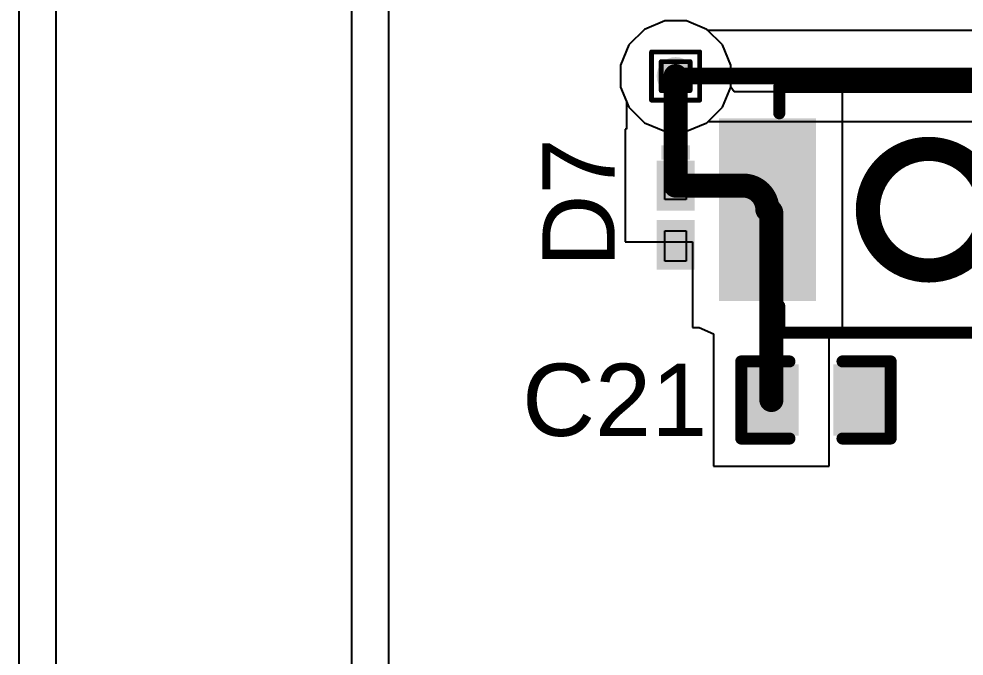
# Model space of a CAD drawing. Header units: inches. Extents: x -18 to 5357, y -8 to 5291.
# Drawn here: x 16.45 to 26.41, y 13.71 to 20.43 of the extents above; entities that cross this region are included whole.
import ezdxf

# ---------------------------------------------------------------- set-up
doc = ezdxf.new("R2010")
doc.units = ezdxf.units.IN
for name, color, linetype in [('Bottom Layer', 5, 'Continuous'), ('Drill Drawing', 1, 'Continuous'), ('Ground', 16, 'Continuous'), ('Power', 76, 'Continuous'), ('Top Layer', 1, 'Continuous'), ('Top Overlay', 2, 'Continuous'), ('Top Paste', 8, 'Continuous'), ('Top Solder', 216, 'Continuous'), ('Via Holes', 16, 'Continuous')]:
    doc.layers.add(name, color=color, linetype=linetype)
doc.styles.add('Arial', font='', dxfattribs={"height": 0.2})
doc.styles.get('Arial').set_extended_font_data('Arial')

# ---------------------------------------------------------------- blocks, each defined once
blk = doc.blocks.new('B3U_1000P_26')
at = {"layer": 'Top Layer'}
for points in [[(-2.11, 0.86), (-1.29, 0.86), (-1.29, -0.86), (-2.11, -0.86)], [(1.29, 0.86), (2.11, 0.86), (2.11, -0.86), (1.29, -0.86)]]:
    blk.add_hatch(color=1, dxfattribs=at).paths.add_polyline_path(points)
at = {"layer": 'Top Paste'}
for points in [[(-2.11, 0.86), (-1.29, 0.86), (-1.29, -0.86), (-2.11, -0.86)], [(1.29, 0.86), (2.11, 0.86), (2.11, -0.86), (1.29, -0.86)]]:
    blk.add_hatch(color=8, dxfattribs=at).paths.add_polyline_path(points)
at = {"layer": 'Top Solder'}
for points in [[(-2.2116, 0.9616), (-1.1884, 0.9616), (-1.1884, -0.9616), (-2.2116, -0.9616)], [(1.1884, 0.9616), (2.2116, 0.9616), (2.2116, -0.9616), (1.1884, -0.9616)]]:
    blk.add_hatch(color=216, dxfattribs=at).paths.add_polyline_path(points)
at = {"layer": 'Top Overlay'}
for points in [[(-1.5748, 1.2954, 0.127, 0.127, 0), (1.5748, 1.2954, 0.127, 0.127, 0)], [(-1.5748, 1.016, 0.127, 0.127, 0), (-1.5748, 1.2954, 0.127, 0.127, 0)], [(1.5748, 1.016, 0.127, 0.127, 0), (1.5748, 1.2954, 0.127, 0.127, 0)], [(-1.5748, -1.2954, 0.127, 0.127, 0), (-1.5748, -1.016, 0.127, 0.127, 0)], [(1.5748, -1.2954, 0.127, 0.127, 0), (1.5748, -1.016, 0.127, 0.127, 0)], [(-1.5748, -1.2954, 0.127, 0.127, 0), (1.5748, -1.2954, 0.127, 0.127, 0)]]:
    blk.add_lwpolyline(points, format="xyseb", dxfattribs=at)
for points in [[(-1.6065, 1.2954, 0.0635, 0.0635, 1), (-1.5431, 1.2954, 0.0635, 0.0635, 1)], [(-1.6065, 1.2954, 0.0635, 0.0635, 1), (-1.5431, 1.2954, 0.0635, 0.0635, 1)], [(1.5431, 1.2954, 0.0635, 0.0635, 1), (1.6066, 1.2954, 0.0635, 0.0635, 1)], [(1.5431, 1.2954, 0.0635, 0.0635, 1), (1.6066, 1.2954, 0.0635, 0.0635, 1)], [(-1.6065, 1.016, 0.0635, 0.0635, 1), (-1.5431, 1.016, 0.0635, 0.0635, 1)], [(1.5431, 1.016, 0.0635, 0.0635, 1), (1.6066, 1.016, 0.0635, 0.0635, 1)], [(0.6411, 0, 0.254, 0.254, 1), (-0.6411, 0, 0.254, 0.254, 1)], [(-0.7046, 0, 0.127, 0.127, 1), (-0.5776, 0, 0.127, 0.127, 1)], [(0.5776, 0, 0.127, 0.127, 1), (0.7046, 0, 0.127, 0.127, 1)], [(-1.6065, -1.016, 0.0635, 0.0635, 1), (-1.5431, -1.016, 0.0635, 0.0635, 1)], [(1.5431, -1.016, 0.0635, 0.0635, 1), (1.6065, -1.016, 0.0635, 0.0635, 1)], [(-1.6065, -1.2954, 0.0635, 0.0635, 1), (-1.5431, -1.2954, 0.0635, 0.0635, 1)], [(-1.6065, -1.2954, 0.0635, 0.0635, 1), (-1.5431, -1.2954, 0.0635, 0.0635, 1)], [(1.5431, -1.2954, 0.0635, 0.0635, 1), (1.6065, -1.2954, 0.0635, 0.0635, 1)], [(1.5431, -1.2954, 0.0635, 0.0635, 1), (1.6065, -1.2954, 0.0635, 0.0635, 1)]]:
    blk.add_lwpolyline(points, format="xyseb", close=True, dxfattribs=at)
blk = doc.blocks.new('D_____0201_90')
at = {"layer": 'Top Layer'}
for points in [[(-0.525, 0.15), (-0.1, 0.15), (-0.1, -0.15), (-0.525, -0.15)], [(0.1, 0.15), (0.525, 0.15), (0.525, -0.15), (0.1, -0.15)]]:
    blk.add_hatch(color=1, dxfattribs=at).paths.add_polyline_path(points)
at = {"layer": 'Top Overlay'}
blk.add_hatch(color=2, dxfattribs=at).paths.add_polyline_path([(-0.7371, -0.15), (-0.5847, -0.15), (-0.5847, 0.15), (-0.7371, 0.15)])
at = {"layer": 'Top Solder'}
for points in [[(-0.575, 0.2), (-0.05, 0.2), (-0.05, -0.2), (-0.575, -0.2)], [(0.05, 0.2), (0.575, 0.2), (0.575, -0.2), (0.05, -0.2)]]:
    blk.add_hatch(color=216, dxfattribs=at).paths.add_polyline_path(points)
at = {"layer": 'Top Paste'}
for p, q in [((-0.485, -0.1125), (-0.485, 0.1125)), ((-0.485, 0.1125), (-0.165, 0.1125)), ((-0.165, 0.1125), (-0.165, -0.1125)), ((0.165, -0.1125), (0.165, 0.1125)), ((0.165, 0.1125), (0.485, 0.1125)), ((0.485, 0.1125), (0.485, -0.1125)), ((-0.165, -0.1125), (-0.485, -0.1125)), ((0.485, -0.1125), (0.165, -0.1125))]:
    blk.add_line(p, q, dxfattribs=at)
blk = doc.blocks.new('C___0402_121')
at = {"layer": 'Top Layer'}
for points in [[(-0.6985, -0.3175), (-0.6985, 0.3175), (-0.2413, 0.3175), (-0.2413, -0.3175)], [(0.2413, -0.3175), (0.2413, 0.3175), (0.6985, 0.3175), (0.6985, -0.3175)]]:
    blk.add_hatch(color=1, dxfattribs=at).paths.add_polyline_path(points)
at = {"layer": 'Top Paste'}
for points in [[(-0.6985, -0.3175), (-0.6985, 0.3175), (-0.2413, 0.3175), (-0.2413, -0.3175)], [(0.2413, -0.3175), (0.2413, 0.3175), (0.6985, 0.3175), (0.6985, -0.3175)]]:
    blk.add_hatch(color=8, dxfattribs=at).paths.add_polyline_path(points)
at = {"layer": 'Top Solder'}
for points in [[(-0.7585, -0.3775), (-0.7585, 0.3775), (-0.1813, 0.3775), (-0.1813, -0.3775)], [(0.1813, -0.3775), (0.1813, 0.3775), (0.7585, 0.3775), (0.7585, -0.3775)]]:
    blk.add_hatch(color=216, dxfattribs=at).paths.add_polyline_path(points)
at = {"layer": 'Top Overlay'}
for points in [[(-0.2794, 0.4064, 0.127, 0.127, 0), (-0.7874, 0.4064, 0.127, 0.127, 0)], [(-0.7874, -0.4064, 0.127, 0.127, 0), (-0.7874, 0.4064, 0.127, 0.127, 0)], [(0.7874, 0.4064, 0.127, 0.127, 0), (0.2794, 0.4064, 0.127, 0.127, 0)], [(0.7874, 0.4064, 0.127, 0.127, 0), (0.7874, -0.4064, 0.127, 0.127, 0)], [(-0.2794, -0.4064, 0.127, 0.127, 0), (-0.7874, -0.4064, 0.127, 0.127, 0)], [(0.7874, -0.4064, 0.127, 0.127, 0), (0.2794, -0.4064, 0.127, 0.127, 0)]]:
    blk.add_lwpolyline(points, format="xyseb", dxfattribs=at)
for points in [[(-0.8192, 0.4064, 0.0635, 0.0635, 1), (-0.7557, 0.4064, 0.0635, 0.0635, 1)], [(-0.8192, 0.4064, 0.0635, 0.0635, 1), (-0.7557, 0.4064, 0.0635, 0.0635, 1)], [(-0.3112, 0.4064, 0.0635, 0.0635, 1), (-0.2477, 0.4064, 0.0635, 0.0635, 1)], [(0.2476, 0.4064, 0.0635, 0.0635, 1), (0.3111, 0.4064, 0.0635, 0.0635, 1)], [(0.7557, 0.4064, 0.0635, 0.0635, 1), (0.8192, 0.4064, 0.0635, 0.0635, 1)], [(0.7557, 0.4064, 0.0635, 0.0635, 1), (0.8192, 0.4064, 0.0635, 0.0635, 1)], [(-0.8191, -0.4064, 0.0635, 0.0635, 1), (-0.7556, -0.4064, 0.0635, 0.0635, 1)], [(-0.8191, -0.4064, 0.0635, 0.0635, 1), (-0.7556, -0.4064, 0.0635, 0.0635, 1)], [(-0.3112, -0.4064, 0.0635, 0.0635, 1), (-0.2477, -0.4064, 0.0635, 0.0635, 1)], [(0.2476, -0.4064, 0.0635, 0.0635, 1), (0.3111, -0.4064, 0.0635, 0.0635, 1)], [(0.7556, -0.4064, 0.0635, 0.0635, 1), (0.8191, -0.4064, 0.0635, 0.0635, 1)], [(0.7556, -0.4064, 0.0635, 0.0635, 1), (0.8191, -0.4064, 0.0635, 0.0635, 1)]]:
    blk.add_lwpolyline(points, format="xyseb", close=True, dxfattribs=at)

msp = doc.modelspace()

# ---------------------------------------------------------------- hatches: boundary and pattern name
at = {"layer": 'Bottom Layer'}
h = msp.add_hatch(color=5, dxfattribs=at)
edge = h.paths.add_edge_path()
edge.add_arc((23.375, 19.8232), 0.2, 0, 360)
at = {"layer": 'Ground'}
h = msp.add_hatch(color=16, dxfattribs=at)
edge = h.paths.add_edge_path()
edge.add_arc((23.375, 19.8232), 0.2, 0, 360)
at = {"layer": 'Power'}
h = msp.add_hatch(color=76, dxfattribs=at)
edge = h.paths.add_edge_path()
edge.add_arc((23.375, 19.8232), 0.2, 0, 360)
at = {"layer": 'Top Layer'}
h = msp.add_hatch(color=1, dxfattribs=at)
edge = h.paths.add_edge_path()
edge.add_arc((23.375, 19.8232), 0.2, 0, 360)
at = {"layer": 'Via Holes'}
h = msp.add_hatch(color=7, dxfattribs=at)
edge = h.paths.add_edge_path()
edge.add_arc((23.375, 19.8232), 0.1, 0, 360)

# ---------------------------------------------------------------- linework, layer by layer
at = {"layer": 'Bottom Layer'}
for p, q in [((23.2595, 20.4042), (23.0459, 20.3157)), ((23.4906, 20.4042), (23.2595, 20.4042)), ((23.7041, 20.3157), (23.4906, 20.4042)), ((23.0459, 20.3157), (22.8825, 20.1523)), ((23.7176, 20.3023), (23.7041, 20.3157)), ((31.4535, 20.3023), (23.7176, 20.3023)), ((22.8825, 20.1523), (22.794, 19.9387)), ((22.794, 19.9387), (22.794, 19.7076)), ((22.794, 19.7076), (22.8825, 19.4941)), ((22.8825, 19.4941), (23.0459, 19.3306)), ((23.0459, 19.3306), (23.2595, 19.2422)), ((23.4906, 19.2422), (23.7041, 19.3306)), ((23.7041, 19.3306), (23.7176, 19.3441)), ((23.7176, 19.3441), (31.4904, 19.3441)), ((23.2595, 19.2422), (23.4906, 19.2422))]:
    msp.add_line(p, q, dxfattribs=at)
msp.add_lwpolyline([(23.375, 19.8232, 0.1778, 0.1778, 0), (31.4904, 19.8232, 0.1778, 0.1778, 0)], format="xyseb", dxfattribs=at)
msp.add_lwpolyline([(23.3306, 19.8232, 0.0889, 0.0889, 1), (23.4195, 19.8232, 0.0889, 0.0889, 1)], format="xyseb", close=True, dxfattribs=at)
at = {"layer": 'Drill Drawing'}
for points in [[(23.121, 20.0772, 0.0508, 0.0508, 0), (23.629, 20.0772, 0.0508, 0.0508, 0)], [(23.121, 19.5692, 0.0508, 0.0508, 0), (23.121, 20.0772, 0.0508, 0.0508, 0)], [(23.629, 19.5692, 0.0508, 0.0508, 0), (23.629, 20.0772, 0.0508, 0.0508, 0)], [(23.2226, 19.9756, 0.0508, 0.0508, 0), (23.5274, 19.9756, 0.0508, 0.0508, 0)], [(23.2226, 19.6708, 0.0508, 0.0508, 0), (23.2226, 19.9756, 0.0508, 0.0508, 0)], [(23.5274, 19.6708, 0.0508, 0.0508, 0), (23.5274, 19.9756, 0.0508, 0.0508, 0)], [(23.2226, 19.6708, 0.0508, 0.0508, 0), (23.5274, 19.6708, 0.0508, 0.0508, 0)], [(23.121, 19.5692, 0.0508, 0.0508, 0), (23.629, 19.5692, 0.0508, 0.0508, 0)]]:
    msp.add_lwpolyline(points, format="xyseb", dxfattribs=at)
for points in [[(23.1083, 20.0772, 0.0254, 0.0254, 1), (23.1337, 20.0772, 0.0254, 0.0254, 1)], [(23.1083, 20.0772, 0.0254, 0.0254, 1), (23.1337, 20.0772, 0.0254, 0.0254, 1)], [(23.6163, 20.0772, 0.0254, 0.0254, 1), (23.6417, 20.0772, 0.0254, 0.0254, 1)], [(23.6163, 20.0772, 0.0254, 0.0254, 1), (23.6417, 20.0772, 0.0254, 0.0254, 1)], [(23.2099, 19.9756, 0.0254, 0.0254, 1), (23.2353, 19.9756, 0.0254, 0.0254, 1)], [(23.2099, 19.9756, 0.0254, 0.0254, 1), (23.2353, 19.9756, 0.0254, 0.0254, 1)], [(23.5147, 19.9756, 0.0254, 0.0254, 1), (23.5401, 19.9756, 0.0254, 0.0254, 1)], [(23.5147, 19.9756, 0.0254, 0.0254, 1), (23.5401, 19.9756, 0.0254, 0.0254, 1)], [(23.2099, 19.6708, 0.0254, 0.0254, 1), (23.2353, 19.6708, 0.0254, 0.0254, 1)], [(23.2099, 19.6708, 0.0254, 0.0254, 1), (23.2353, 19.6708, 0.0254, 0.0254, 1)], [(23.5147, 19.6708, 0.0254, 0.0254, 1), (23.5401, 19.6708, 0.0254, 0.0254, 1)], [(23.5147, 19.6708, 0.0254, 0.0254, 1), (23.5401, 19.6708, 0.0254, 0.0254, 1)], [(23.1083, 19.5692, 0.0254, 0.0254, 1), (23.1337, 19.5692, 0.0254, 0.0254, 1)], [(23.1083, 19.5692, 0.0254, 0.0254, 1), (23.1337, 19.5692, 0.0254, 0.0254, 1)], [(23.6163, 19.5692, 0.0254, 0.0254, 1), (23.6417, 19.5692, 0.0254, 0.0254, 1)], [(23.6163, 19.5692, 0.0254, 0.0254, 1), (23.6417, 19.5692, 0.0254, 0.0254, 1)]]:
    msp.add_lwpolyline(points, format="xyseb", close=True, dxfattribs=at)
at = {"layer": 'Ground'}
for p, q in [((23.2595, 20.4042), (23.0459, 20.3157)), ((23.4906, 20.4042), (23.2595, 20.4042)), ((23.7041, 20.3157), (23.4906, 20.4042)), ((23.0459, 20.3157), (22.8825, 20.1523)), ((23.8676, 20.1523), (23.7041, 20.3157)), ((22.8825, 20.1523), (22.794, 19.9387)), ((23.956, 19.9387), (23.8676, 20.1523)), ((22.794, 19.9387), (22.794, 19.7076)), ((23.956, 19.7076), (23.956, 19.9387)), ((22.794, 19.7076), (22.8825, 19.4941)), ((23.8676, 19.4941), (23.956, 19.7076)), ((22.8825, 19.4941), (23.0459, 19.3306)), ((23.7041, 19.3306), (23.8676, 19.4941)), ((23.0459, 19.3306), (23.2595, 19.2422)), ((23.4906, 19.2422), (23.7041, 19.3306)), ((23.2595, 19.2422), (23.4906, 19.2422))]:
    msp.add_line(p, q, dxfattribs=at)
at = {"layer": 'Power'}
for p, q in [((23.2595, 20.4042), (23.0459, 20.3157)), ((23.4906, 20.4042), (23.2595, 20.4042)), ((23.7041, 20.3157), (23.4906, 20.4042)), ((23.0459, 20.3157), (22.8825, 20.1523)), ((23.8676, 20.1523), (23.7041, 20.3157)), ((22.8825, 20.1523), (22.794, 19.9387)), ((23.956, 19.9387), (23.8676, 20.1523)), ((22.794, 19.9387), (22.794, 19.7076)), ((23.956, 19.7076), (23.956, 19.9387)), ((22.794, 19.7076), (22.8825, 19.4941)), ((23.8676, 19.4941), (23.956, 19.7076)), ((22.8825, 19.4941), (23.0459, 19.3306)), ((23.7041, 19.3306), (23.8676, 19.4941)), ((23.0459, 19.3306), (23.2595, 19.2422)), ((23.4906, 19.2422), (23.7041, 19.3306)), ((23.2595, 19.2422), (23.4906, 19.2422))]:
    msp.add_line(p, q, dxfattribs=at)
at = {"layer": 'Top Layer'}
for p, q in [((19.9644, 10.4363), (19.9644, 29.21)), ((20.3529, 10.4405), (20.3529, 27.0725)), ((16.4542, 22.1621), (16.4542, 5.6134)), ((16.8427, 22.1717), (16.8427, 5.6134)), ((23.2595, 20.4042), (23.0459, 20.3157)), ((23.4906, 20.4042), (23.2595, 20.4042)), ((23.7041, 20.3157), (23.4906, 20.4042)), ((23.0459, 20.3157), (22.8825, 20.1523)), ((23.8676, 20.1523), (23.7041, 20.3157)), ((22.8825, 20.1523), (22.794, 19.9387)), ((23.956, 19.9387), (23.8676, 20.1523)), ((22.794, 19.9387), (22.794, 19.7076)), ((23.956, 19.7076), (23.956, 19.9387)), ((22.794, 19.7076), (22.8571, 19.5554)), ((23.9909, 19.6554), (23.956, 19.7076)), ((25.133, 19.6554), (23.9909, 19.6554)), ((25.133, 17.1734), (25.133, 19.6554)), ((22.8571, 19.5554), (22.8571, 19.2619)), ((22.8571, 19.2619), (22.844, 19.2619)), ((22.844, 19.2619), (22.844, 18.0749)), ((22.844, 18.0749), (23.551, 18.0749)), ((23.551, 18.0749), (23.551, 17.1734)), ((23.551, 17.1734), (23.6242, 17.1734)), ((23.6242, 17.1734), (23.7744, 17.1069)), ((24.9936, 17.1069), (25.133, 17.1734)), ((23.7744, 17.1069), (23.7744, 15.7099)), ((24.9936, 15.7099), (24.9936, 17.1069)), ((23.7744, 15.7099), (24.9936, 15.7099))]:
    msp.add_line(p, q, dxfattribs=at)
for points in [[(23.375, 18.6684, 0.254, 0.254, 0), (23.375, 19.8232, 0.254, 0.254, 0)], [(23.375, 18.6684, 0.254, 0.254, 0), (24.088, 18.6684, 0.254, 0.254, 0)], [(24.088, 18.6684, 0.254, 0.254, -0.414213), (24.342, 18.4144, 0.254, 0.254, 0)], [(24.342, 18.4144, 0.254, 0.254, -0.41421), (24.384, 18.3725, 0.254, 0.254, 0)], [(24.384, 16.4084, 0.254, 0.254, 0), (24.384, 18.3725, 0.254, 0.254, 0)]]:
    msp.add_lwpolyline(points, format="xyseb", dxfattribs=at)
for points in [[(23.3115, 19.8232, 0.127, 0.127, 1), (23.4385, 19.8232, 0.127, 0.127, 1)], [(23.3115, 18.6684, 0.127, 0.127, 1), (23.4385, 18.6684, 0.127, 0.127, 1)], [(23.3115, 18.6684, 0.127, 0.127, 1), (23.4385, 18.6684, 0.127, 0.127, 1)], [(24.0245, 18.6684, 0.127, 0.127, 1), (24.1515, 18.6684, 0.127, 0.127, 1)], [(24.0245, 18.6684, 0.127, 0.127, 1), (24.1515, 18.6684, 0.127, 0.127, 1)], [(24.2785, 18.4144, 0.127, 0.127, 1), (24.4055, 18.4144, 0.127, 0.127, 1)], [(24.2785, 18.4144, 0.127, 0.127, 1), (24.4055, 18.4144, 0.127, 0.127, 1)], [(24.3205, 18.3725, 0.127, 0.127, 1), (24.4475, 18.3725, 0.127, 0.127, 1)], [(24.3205, 18.3725, 0.127, 0.127, 1), (24.4475, 18.3725, 0.127, 0.127, 1)], [(24.3205, 16.4084, 0.127, 0.127, 1), (24.4475, 16.4084, 0.127, 0.127, 1)]]:
    msp.add_lwpolyline(points, format="xyseb", close=True, dxfattribs=at)

# ---------------------------------------------------------------- block references
msp.add_blockref('B3U_1000P_26', (26.042, 18.4144))
for name, p, rotation in [('D_____0201_90', (23.375, 18.3559), 270), ('C___0402_121', (24.8539, 16.4084), 180)]:
    msp.add_blockref(name, p, dxfattribs=dict(rotation=rotation))

# ---------------------------------------------------------------- texts
at = {"layer": 'Top Overlay', "style": 'Arial'}
msp.add_text('D7', height=0.762, rotation=90, dxfattribs=at).set_placement((22.7329, 17.8056))
msp.add_text('C21', height=0.762, dxfattribs=at).set_placement((21.7565, 16.0293))

doc.saveas('drawing.dxf')
